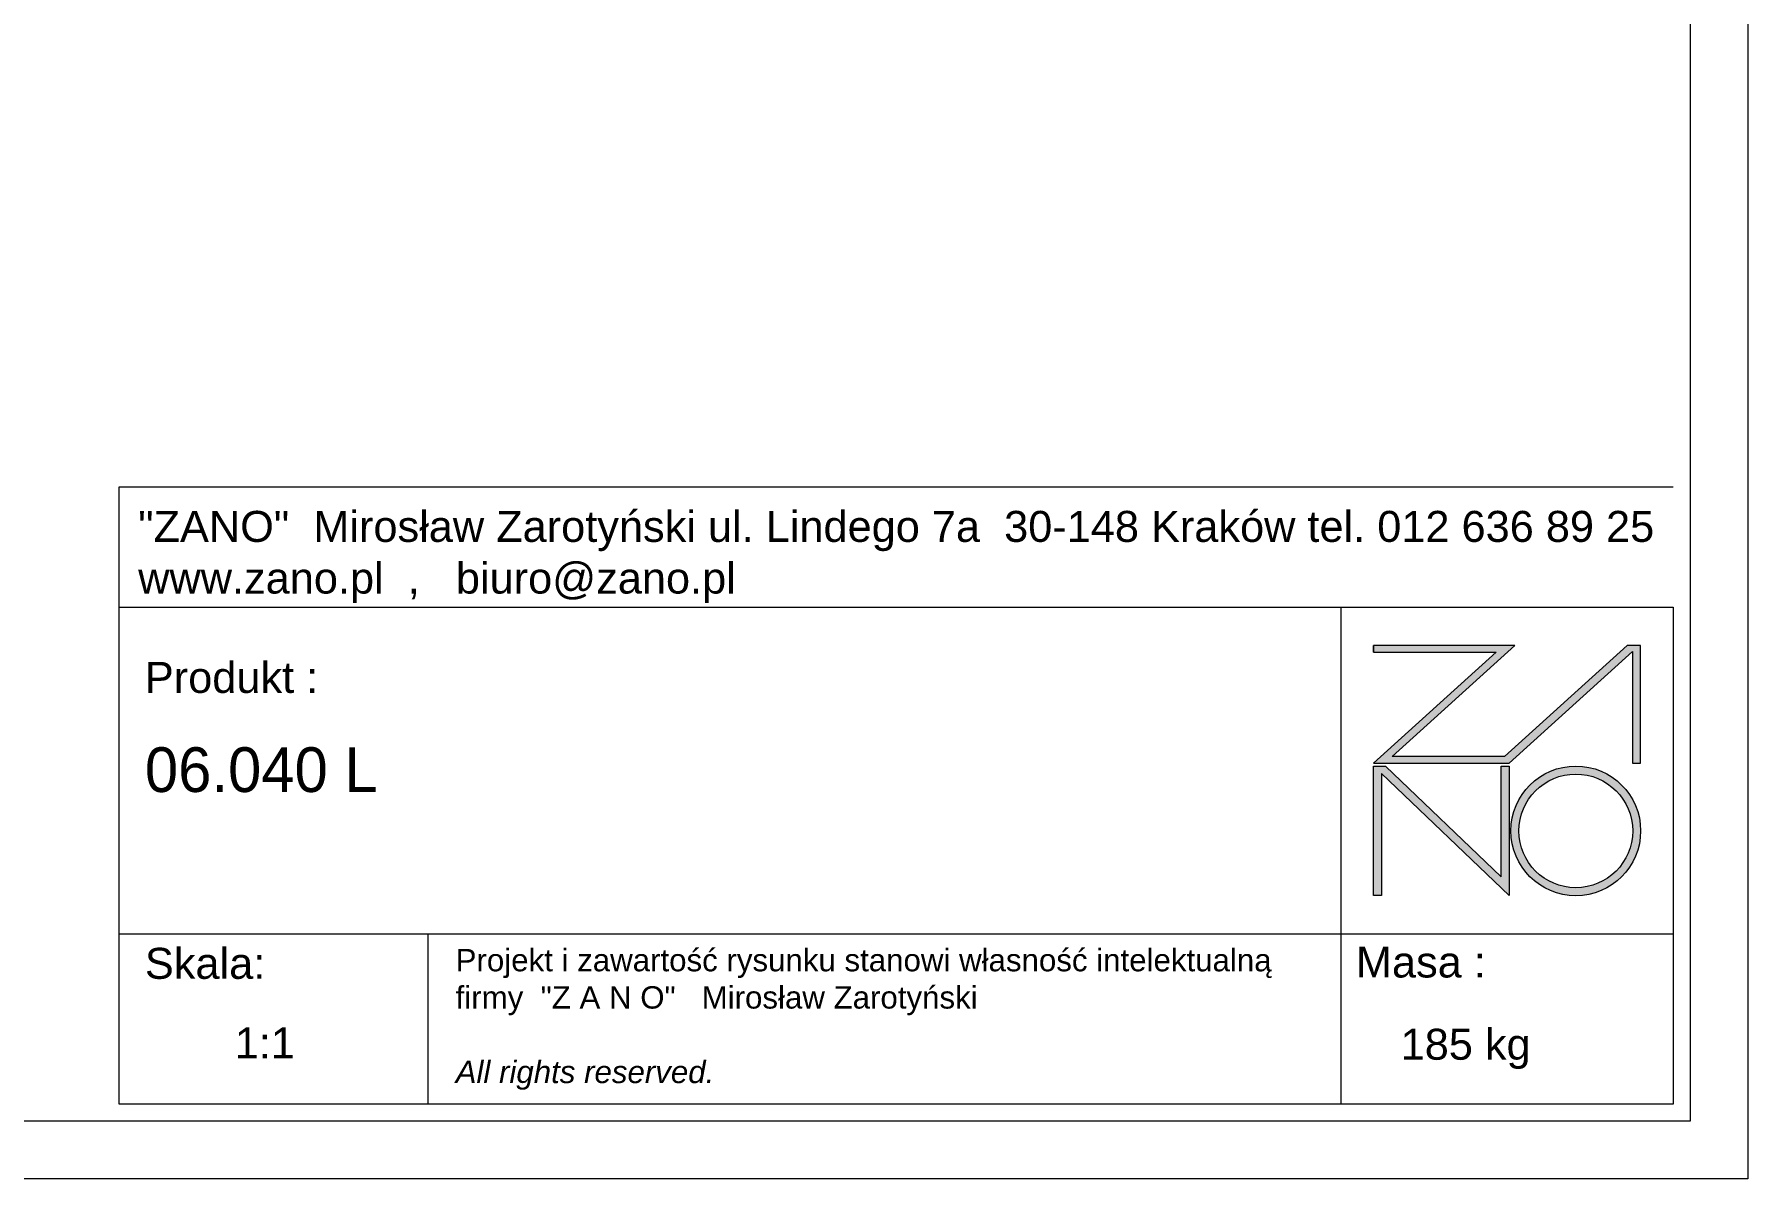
# Model space of a CAD drawing. Header units: inches. Extents: x 12 to 4609, y 5 to 3256.
# Drawn here: x 2310 to 4609, y 5 to 1541 of the extents above; entities that cross this region are included whole.
import ezdxf

# ---------------------------------------------------------------- set-up
doc = ezdxf.new("R2010")
doc.units = ezdxf.units.IN
doc.header["$MEASUREMENT"] = 0
doc.layers.add('tabelka', color=155, linetype='Continuous')
doc.styles.get("Standard").update_dxf_attribs({"font": 'arial.ttf'})

# ---------------------------------------------------------------- blocks, each defined once
blk = doc.blocks.new('zano')
at = {"layer": 'Defpoints', "lineweight": 5}
for points in [[(6270.2, 3716.2), (6270.2, 3707.4), (6434.8, 3707.4), (6270.2, 3558.4), (6452.4, 3558.4), (6617.9, 3708.2), (6617.9, 3558.4), (6628.6, 3558.4), (6628.6, 3716.2), (6610.7, 3716.2), (6446.1, 3567.2), (6295.4, 3567.2), (6459.9, 3716.2), (6270.2, 3716.2), (6270.2, 3707.4)], [(6270.2, 3554.4), (6286.2, 3554.4), (6441.7, 3405.6), (6441.7, 3554.4), (6452.4, 3554.4), (6452.4, 3380.5), (6281, 3544.6), (6281, 3380.5), (6270.2, 3380.5)]]:
    blk.add_hatch(color=251, dxfattribs=at).paths.add_polyline_path(points)
h = blk.add_hatch(color=251, dxfattribs=at)
h.paths.add_polyline_path([(6454.7, 3467.4, 1), (6628.6, 3467.4, 1)])
h.paths.add_polyline_path([(6617.9, 3467.4, -1), (6465.4, 3467.4, -1)], flags=16)
at = {"layer": 'Defpoints', "color": 251, "lineweight": 5}
blk.add_lwpolyline([(6434.8, 3707.4), (6270.2, 3558.4), (6452.4, 3558.4), (6617.9, 3708.2), (6617.9, 3558.4), (6628.6, 3558.4), (6628.6, 3716.2), (6610.7, 3716.2), (6446.1, 3567.2), (6295.4, 3567.2), (6459.9, 3716.2), (6270.2, 3716.2), (6270.2, 3707.4), (6432.1, 3707.4)], dxfattribs=at)
for points in [[(6270.2, 3716.2), (6270.2, 3707.4), (6434.8, 3707.4), (6270.2, 3558.4), (6452.4, 3558.4), (6617.9, 3708.2), (6617.9, 3558.4), (6628.6, 3558.4), (6628.6, 3716.2), (6610.7, 3716.2), (6446.1, 3567.2), (6295.4, 3567.2), (6459.9, 3716.2), (6270.2, 3716.2), (6270.2, 3707.4)], [(6270.2, 3554.4), (6286.2, 3554.4), (6441.7, 3405.6), (6441.7, 3554.4), (6452.4, 3554.4), (6452.4, 3380.5), (6281, 3544.6), (6281, 3380.5), (6270.2, 3380.5)]]:
    blk.add_lwpolyline(points, close=True, dxfattribs=at)
for radius in [87, 76.3]:
    blk.add_circle((6541.7, 3467.4), radius, dxfattribs=at)

msp = doc.modelspace()

# ---------------------------------------------------------------- linework, layer by layer
at = {"layer": 'tabelka', "lineweight": 5}
for p, q in [((2424.3, 934), (4509.3, 934)), ((2424.3, 772.2), (2424.3, 934)), ((2424.3, 934), (4509.3, 934)), ((4063.4, 772.2), (4063.4, 333.7)), ((2424.3, 333.7), (4509.3, 333.7)), ((2838.5, 333.7), (2838.5, 105)), ((4063.4, 333.7), (4063.4, 105))]:
    msp.add_line(p, q, dxfattribs=at)
for points in [[(11.7, 3255.8), (4609.3, 3255.8), (4609.3, 5), (11.7, 5)], [(89.1, 3178.4), (4531.9, 3178.4), (4531.9, 82.4), (89.1, 82.4)], [(2424.3, 772.2), (4509.3, 772.2), (4509.3, 105), (2424.3, 105)]]:
    msp.add_lwpolyline(points, close=True, dxfattribs=at)

# ---------------------------------------------------------------- block references
msp.add_blockref('zano', (-2163.1, -2995.4))

# ---------------------------------------------------------------- texts
at = {"layer": 'tabelka', "lineweight": 5, "attachment_point": 1}
for s, insert, char_height, width in [('{\\fArial|b0|i0|c238|p34;"ZANO"  Mirosław Zarotyński ul. Lindego 7a  30-148 Kraków tel. 012 636 89 25\\Pwww.zano.pl  ,   biuro@zano.pl}', (2449.9, 901.5), 41.595, 2040.38), ('{\\fArial|b0|i0|c238|p34;Produkt : }', (2458.9, 698.8), 41.595, 265.273), ('{\\fCentury Gothic|b0|i0|c238|p34;06.040 L}', (2458.9, 584.2), 60, 849.376), ('{\\fArial|b0|i0|c238|p34;Skala: }', (2458.9, 315), 41.595, 191.675), ('{\\fArial|b0|i0|c238|p34;Masa :}', (4083.6, 316.8), 41.595, 200.457), ('{\\fArial|b0|i0|c238|p34;1:1}', (2579.4, 208.1), 41.595, 42.482), ('{\\fArial|b0|i0|c238|p34;185 kg}', (4143.6, 206.4), 41.595, 290.547)]:
    msp.add_mtext(s, dxfattribs=dict(at, insert=insert, char_height=char_height, width=width))
at = {"layer": 'tabelka', "color": 1, "lineweight": 5, "insert": (2875.8, 313.5), "char_height": 30, "width": 1186.12, "attachment_point": 1}
msp.add_mtext('{\\fArial|b0|i0|c0|p34;Projekt i zawartość rysunku stanowi własność intelektualną firmy \\fArial|b0|i0|c238|p34; "Z A N O"   Mirosław Zarotyński\\fArial|b0|i1|c238|p34;\\P\\PAll rights reserved.}', dxfattribs=at)

doc.saveas('drawing.dxf')
